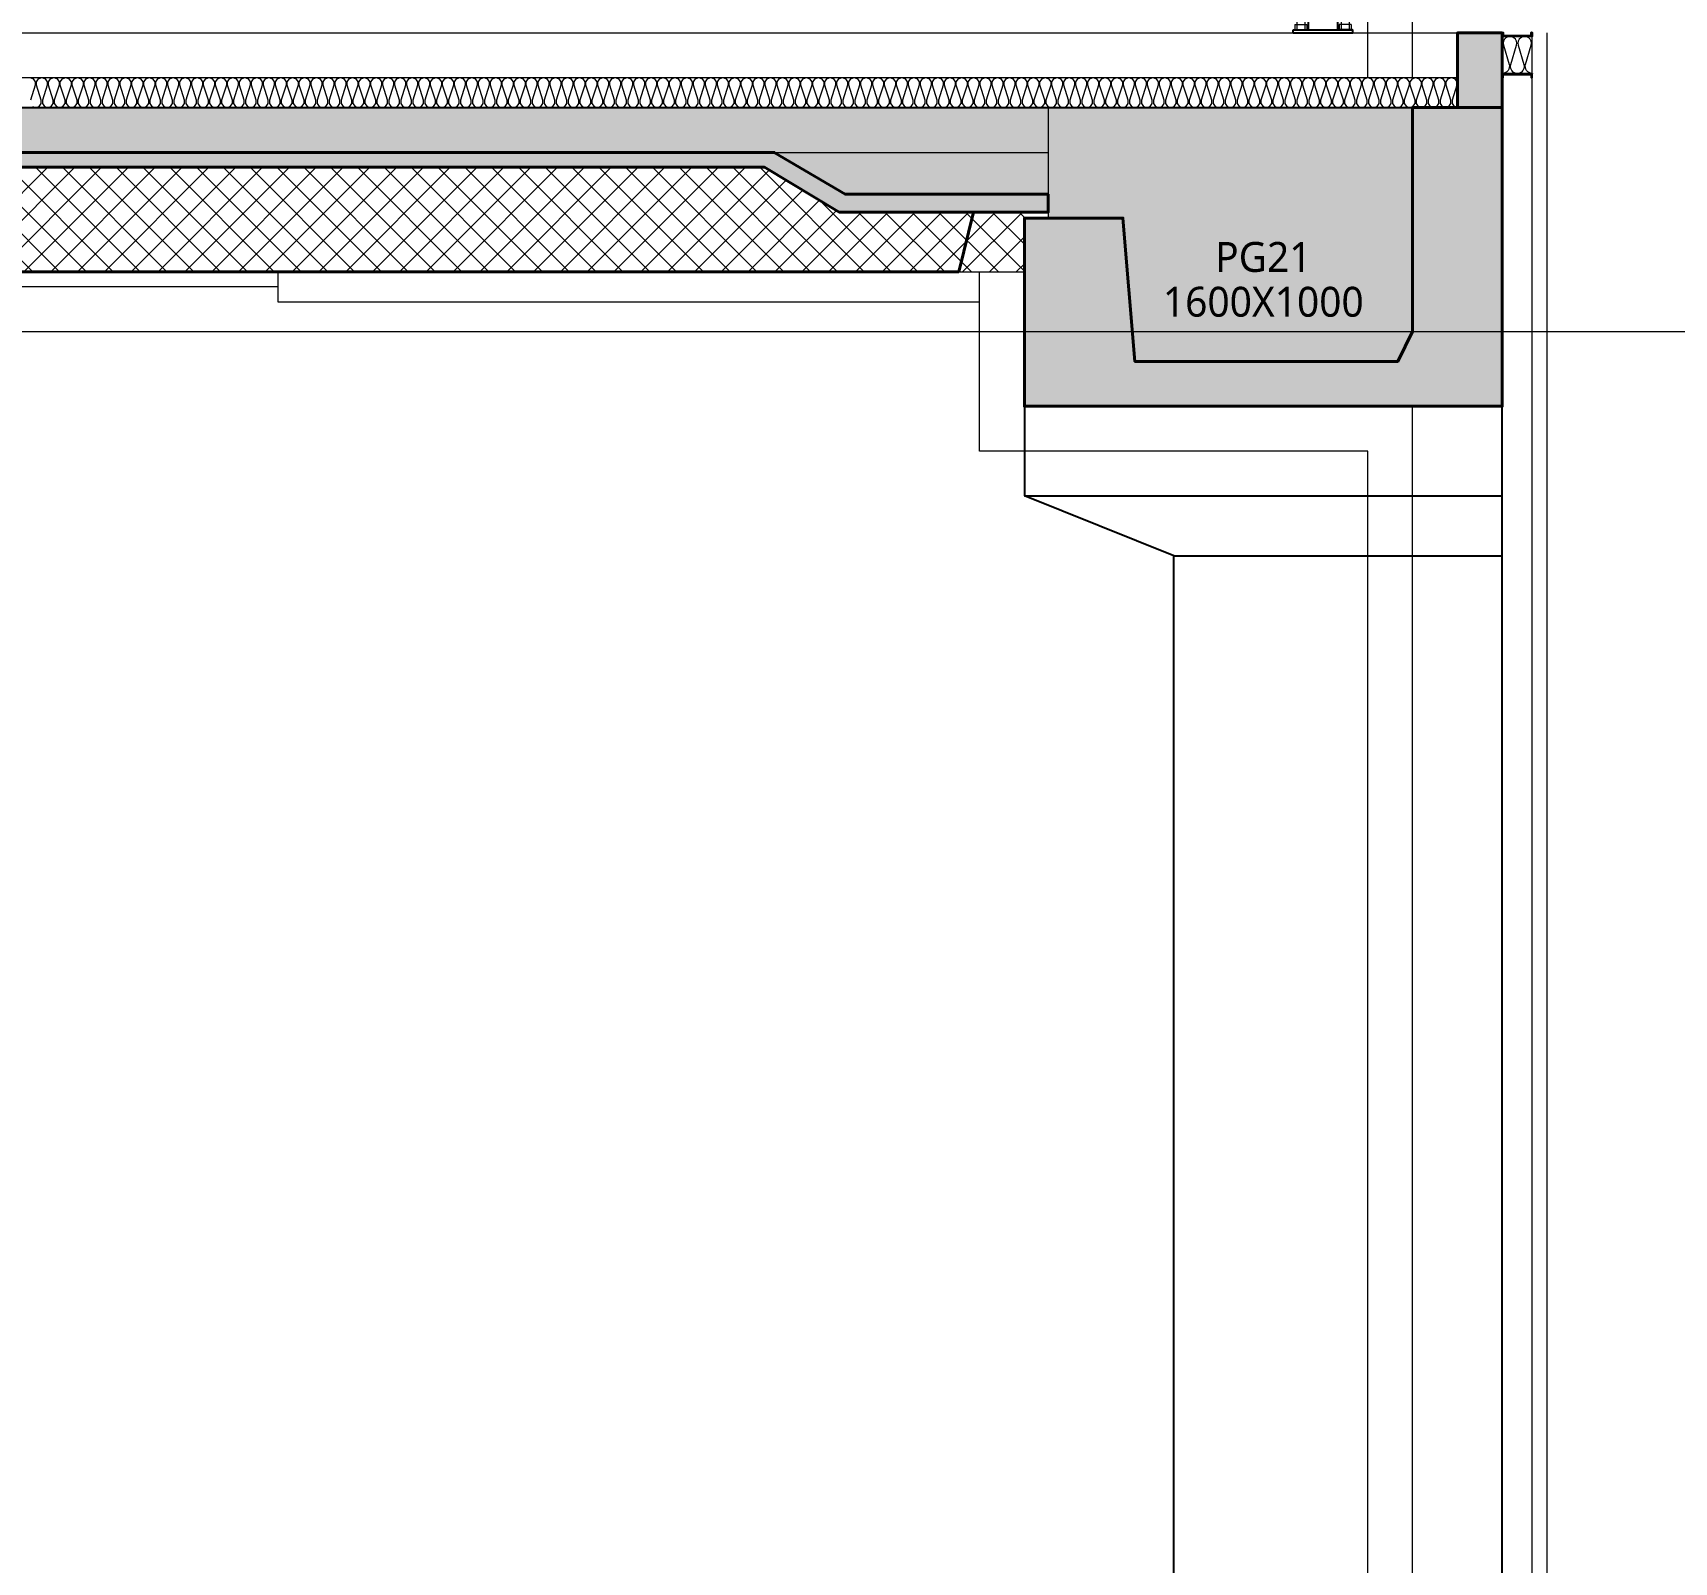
# Model space of a CAD drawing. Header units: millimetres. Extents: x 0 to 420000, y 0 to 297000.
# Drawn here: x 283593 to 289088, y 173381 to 178500 of the extents above; entities that cross this region are included whole.
import ezdxf
from ezdxf.enums import TextEntityAlignment as Align

# ---------------------------------------------------------------- set-up
doc = ezdxf.new("R2010")
doc.units = ezdxf.units.MM
doc.linetypes.add('CEN', pattern=[62, 60, -1, 0, -1])
doc.linetypes.add('HIDDEN', pattern=[0.375, 0.25, -0.125])
for name, color, linetype, lineweight in [('A-AXIS-LINE', 1, 'CEN', 15), ('A-CONC-LIN1', 2, 'Continuous', 40), ('A-CONC-LIN2', 7, 'Continuous', 25), ('A-ELEV-LIN2', 7, 'Continuous', 25), ('A-ELEV-LIN3', 8, 'Continuous', 18), ('A-WAXM-PANL', 6, 'Continuous', 20), ('A-XXXX-FIN2', 6, 'Continuous', 20), ('A-XXXX-INSL1', 15, 'Continuous', 18), ('A-XXXX-INSL2', 8, 'Continuous', 18), ('A-XXXX-STL', 3, 'Continuous', 25)]:
    doc.layers.add(name, color=color, linetype=linetype, lineweight=lineweight)
for name, color, linetype in [('A-CONC-SOLD', 253, 'CEN'), ('A-ELEV-PATT', 252, 'Continuous'), ('A-XXXX-SOLD', 252, 'Continuous')]:
    doc.layers.add(name, color=color, linetype=linetype)
doc.layers.add('A-XXXX-NPLT', color=144, linetype='Continuous', lineweight=15, plot=False)
doc.styles.add('맑은고딕', font='')
doc.styles.get('맑은고딕').set_extended_font_data('Malgun Gothic')

# ---------------------------------------------------------------- blocks, each defined once
blk = doc.blocks.new('axis(220316)')
at = {"layer": 'A-AXIS-LINE', "ltscale": 1000}
blk.add_line((4631788.1, -422118.7), (4955413.1, -422118.7), dxfattribs=at)
blk = doc.blocks.new('PG21')
at = {"layer": 'A-CONC-SOLD'}
h = blk.add_hatch(color=256, dxfattribs=at)
h.dxf.hatch_style = 1
h.paths.add_polyline_path([(4800500.6, -238068.7), (4802100.6, -238068.7), (4802100.6, -237068.7), (4801800.6, -237068.7), (4801800.6, -237818.7), (4801750.6, -237918.7), (4800870.6, -237918.7), (4800830.6, -237438.7), (4800500.6, -237438.7)])
h = blk.add_hatch(color=256, dxfattribs=at)
h.dxf.hatch_style = 1
h.paths.add_polyline_path([(4800580.6, -237068.7), (4800580.6, -237438.7), (4800830.6, -237438.7), (4800870.6, -237918.7), (4801750.6, -237918.7), (4801800.6, -237818.7), (4801800.6, -237068.7)])
at = {"layer": 'A-CONC-LIN1'}
blk.add_lwpolyline([(4802100.6, -237068.7), (4802100.6, -238068.7), (4800500.6, -238068.7), (4800500.6, -237438.7), (4800830.6, -237438.7), (4800870.6, -237918.7), (4801750.6, -237918.7), (4801800.6, -237818.7), (4801800.6, -237068.7), (4802100.6, -237068.7)], dxfattribs=at)
at = {"layer": 'A-CONC-LIN2'}
blk.add_line((4800580.6, -237068.7), (4801800.6, -237068.7), dxfattribs=at)
at = {"layer": 'A-XXXX-NPLT'}
blk.add_lwpolyline([(4800500.6, -237438.7), (4800500.6, -238068.7), (4802100.6, -238068.7), (4802100.6, -237068.7), (4800580.6, -237068.7), (4800580.6, -237438.7), (4800500.6, -237438.7)], dxfattribs=at)
at = {"layer": 'A-XXXX-NPLT', "style": '맑은고딕'}
for s, p in [('PG21', (4801300.6, -237568.7)), ('1600X1000', (4801300.6, -237718.7))]:
    blk.add_text(s, height=100, dxfattribs=at).set_placement(p, align=Align.MIDDLE)
blk = doc.blocks.new('층간방화')
at = {"layer": 'A-XXXX-SOLD', "ltscale": 0.5}
h = blk.add_hatch(dxfattribs=at)
h.set_pattern_fill('블럭단면', color=256)
h.set_pattern_definition([(45, (-3966029.7908, -207540.3616), (-0.70710678119, 0.70710678119), []), (135, (-3966029.7908, -207540.3616), (-0.70710678119, -0.70710678119), [])])
h.paths.add_polyline_path([(0, -11.8), (0, 1.2), (-3, 1.2), (-3, -8.8), (-97, -8.8), (-97, 1.2), (-100, 1.2), (-100, -11.8)])
h.paths.add_polyline_path([(0, -136.8), (0, -149.8), (-3, -149.8), (-3, -139.8), (-97, -139.8), (-97, -149.8), (-100, -149.8), (-100, -136.8)])
at = {"layer": 'A-ELEV-PATT', "color": 5}
for points in [[(0, -11.8), (0, 1.2), (-3, 1.2), (-3, -8.8), (-97, -8.8), (-97, 1.2), (-100, 1.2), (-100, -11.8)], [(0, -136.8), (0, -149.8), (-3, -149.8), (-3, -139.8), (-97, -139.8), (-97, -149.8), (-100, -149.8), (-100, -136.8)]]:
    blk.add_lwpolyline(points, close=True, dxfattribs=at)
at = {"layer": 'A-XXXX-INSL2'}
blk.add_lwpolyline([(-100, -135.6, 0.509267), (-78.1, -105.6), (-97.1, -41.8, -1.37259), (-53.4, -41.8), (-72.3, -105.6, 1.37259), (-28.6, -105.6), (-47.6, -41.8, -1.37259), (-3.9, -41.8), (-22.8, -105.6, 0.509267), (-1, -135.6)], format="xyb", dxfattribs=at)
at = {"layer": 'A-XXXX-STL', "linetype": 'HIDDEN', "ltscale": 0.1}
blk.add_lwpolyline([(47, 0), (47, 1.2), (-1.2, 1.2), (-1.2, -135.6), (-100, -135.6), (-100, -136.8), (0, -136.8), (0, 0)], close=True, dxfattribs=at)
blk = doc.blocks.new('PS2(횡)')
at = {"layer": 'A-CONC-SOLD'}
h = blk.add_hatch(color=256, dxfattribs=at)
h.dxf.hatch_style = 1
h.paths.add_polyline_path([(1020, 0), (1020, -290), (1700, -290), (1937.4, -150), (9062.6, -150), (9300, -290), (9980, -290), (9980, 0)])
h = blk.add_hatch(color=256, dxfattribs=at)
h.dxf.hatch_style = 1
h.paths.add_polyline_path([(9980, -290), (9980, -350), (9280, -350), (9030, -200), (1970, -200), (1720, -350), (1020, -350), (1020, -290), (1700, -290), (1937.4, -150), (9062.6, -150), (9300, -290)])
at = {"layer": 'A-XXXX-INSL2'}
h = blk.add_hatch(dxfattribs=at)
h.set_pattern_fill('ANSI37', color=256, scale=20)
h.set_pattern_definition([(45, (-244012.5, -188500), (-44.90128, 44.90128), []), (135, (-244012.5, -188500), (-44.90128, -44.90128), [])])
h.paths.add_polyline_path([(1100, -550), (9900, -550), (9900, -350), (9280, -350), (9030, -200), (1970, -200), (1720, -350), (1100, -350)])
at = {"layer": 'A-CONC-LIN1', "color": 2}
for p, q in [((9680, -550), (9730, -350)), ((1320, -550), (9680, -550))]:
    blk.add_line(p, q, dxfattribs=at)
blk.add_lwpolyline([(9980, -290), (9980, -350), (9280, -350), (9030, -200), (1970, -200), (1720, -350), (1020, -350), (1020, -290), (1700, -290), (1937.4, -150), (9062.6, -150), (9300, -290)], close=True, dxfattribs=at)
at = {"layer": 'A-CONC-LIN2'}
blk.add_line((1020, 0), (9980, 0), dxfattribs=at)
at = {"layer": 'A-XXXX-INSL2'}
blk.add_line((9680, -550), (9900, -550), dxfattribs=at)
at = {"layer": 'A-XXXX-NPLT'}
blk.add_line((9062.6, -150), (9980, -150), dxfattribs=at)
blk = doc.blocks.new('횡3층')
at = {"layer": 'A-CONC-SOLD'}
h = blk.add_hatch(color=256, dxfattribs=at)
h.dxf.hatch_style = 1
h.paths.add_polyline_path([(4890100.6, -237068.7), (4889950.6, -237068.7), (4889950.6, -237318.7), (4890100.6, -237318.7)])
at = {"layer": 'A-CONC-LIN1'}
blk.add_lwpolyline([(4889950.6, -237318.7), (4889950.6, -237068.7), (4890100.6, -237068.7), (4890100.6, -237318.7)], dxfattribs=at)
at = {"layer": 'A-ELEV-LIN2'}
for p, q in [((4888500.6, -238318.7), (4890100.6, -238318.7)), ((4888500.6, -238318.7), (4888500.6, -238618.7)), ((4890100.6, -247068.7), (4890100.6, -238318.7)), ((4888500.6, -238618.7), (4890100.6, -238618.7)), ((4889000.6, -238818.7), (4888500.6, -238618.7)), ((4889000.6, -238818.7), (4890100.6, -238818.7)), ((4889000.6, -247068.7), (4889000.6, -238818.7))]:
    blk.add_line(p, q, dxfattribs=at)
at = {"layer": 'A-WAXM-PANL'}
for p, q in [((4890200.6, -247068.7), (4890200.6, -237068.7)), ((4890250.6, -247068.7), (4890250.6, -237068.7))]:
    blk.add_line(p, q, dxfattribs=at)
at = {"layer": 'A-XXXX-FIN2'}
blk.add_line((4757250.6, -237068.7), (4889950.6, -237068.7), dxfattribs=at)
at = {"layer": 'A-XXXX-INSL1'}
for points in [[(4886000.6, -237918.7), (4879750.6, -237918.7), (4879750.6, -238368.7), (4879197, -238368.7), (4879117, -237788.7), (4878084.1, -237788.7), (4878004.1, -238368.7), (4877450.6, -238368.7), (4877450.6, -237918.7), (4868750.6, -237918.7), (4868750.6, -238368.7), (4868197, -238368.7), (4868117, -237788.7), (4867084.1, -237788.7), (4867004.1, -238368.7), (4866450.6, -238368.7), (4866450.6, -237918.7), (4857750.6, -237918.7)], [(4886000.6, -237868.7), (4886000.6, -237968.7), (4888350.6, -237968.7)], [(4889650.6, -247218.7), (4889650.6, -238468.7), (4888350.6, -238468.7), (4888350.6, -237868.7)], [(4889800.6, -247218.7), (4889800.6, -238318.7), (4888500.6, -238318.7), (4888500.6, -237868.7)]]:
    blk.add_lwpolyline(points, dxfattribs=at)
at = {"layer": 'A-XXXX-INSL2'}
blk.add_line((4757250.6, -237218.7), (4889950.6, -237218.7), dxfattribs=at)
for points in [[(4885170.6, -237218.7), (4885181.6, -237222.7), (4885188.6, -237232.7), (4885188.6, -237243.7), (4885172.6, -237293.7)], [(4885179.6, -237314.7), (4885190.6, -237318.7), (4885201.6, -237314.7), (4885208.6, -237304.7), (4885208.6, -237293.7), (4885192.6, -237243.7), (4885192.6, -237232.7), (4885199.6, -237222.7), (4885210.6, -237218.7), (4885221.6, -237222.7), (4885228.6, -237232.7), (4885228.6, -237243.7), (4885212.6, -237293.7), (4885212.6, -237304.7), (4885219.6, -237314.7), (4885230.6, -237318.7), (4885241.6, -237314.7), (4885248.6, -237304.7), (4885248.6, -237293.7), (4885232.6, -237243.7), (4885232.6, -237232.7), (4885239.6, -237222.7), (4885250.6, -237218.7), (4885261.6, -237222.7), (4885268.6, -237232.7), (4885268.6, -237243.7), (4885252.6, -237293.7), (4885252.6, -237304.7), (4885259.6, -237314.7), (4885270.6, -237318.7), (4885281.6, -237314.7), (4885288.6, -237304.7), (4885288.6, -237293.7), (4885272.6, -237243.7), (4885272.6, -237232.7), (4885279.6, -237222.7), (4885290.6, -237218.7), (4885301.6, -237222.7), (4885308.6, -237232.7), (4885308.6, -237243.7), (4885292.6, -237293.7), (4885292.6, -237304.7), (4885299.6, -237314.7), (4885310.6, -237318.7), (4885321.6, -237314.7), (4885328.6, -237304.7), (4885328.6, -237293.7), (4885312.6, -237243.7), (4885312.6, -237232.7), (4885319.6, -237222.7), (4885330.6, -237218.7), (4885341.6, -237222.7), (4885348.6, -237232.7), (4885348.6, -237243.7), (4885332.6, -237293.7), (4885332.6, -237304.7), (4885339.6, -237314.7), (4885350.6, -237318.7), (4885361.6, -237314.7), (4885368.6, -237304.7), (4885368.6, -237293.7), (4885352.6, -237243.7), (4885352.6, -237232.7), (4885359.6, -237222.7), (4885370.6, -237218.7), (4885381.6, -237222.7), (4885388.6, -237232.7), (4885388.6, -237243.7), (4885372.6, -237293.7), (4885372.6, -237304.7), (4885379.6, -237314.7), (4885390.6, -237318.7), (4885401.6, -237314.7), (4885408.6, -237304.7), (4885408.6, -237293.7), (4885392.6, -237243.7), (4885392.6, -237232.7), (4885399.6, -237222.7), (4885410.6, -237218.7), (4885421.6, -237222.7), (4885428.6, -237232.7), (4885428.6, -237243.7), (4885412.6, -237293.7), (4885412.6, -237304.7), (4885419.6, -237314.7), (4885430.6, -237318.7), (4885441.6, -237314.7), (4885448.6, -237304.7), (4885448.6, -237293.7), (4885432.6, -237243.7), (4885432.6, -237232.7), (4885439.6, -237222.7), (4885450.6, -237218.7), (4885461.6, -237222.7), (4885468.6, -237232.7), (4885468.6, -237243.7), (4885452.6, -237293.7), (4885452.6, -237304.7), (4885459.6, -237314.7), (4885470.6, -237318.7), (4885481.6, -237314.7), (4885488.6, -237304.7), (4885488.6, -237293.7), (4885472.6, -237243.7), (4885472.6, -237232.7), (4885479.6, -237222.7), (4885490.6, -237218.7), (4885501.6, -237222.7), (4885508.6, -237232.7), (4885508.6, -237243.7), (4885492.6, -237293.7), (4885492.6, -237304.7), (4885499.6, -237314.7), (4885510.6, -237318.7), (4885521.6, -237314.7), (4885528.6, -237304.7), (4885528.6, -237293.7), (4885512.6, -237243.7), (4885512.6, -237232.7), (4885519.6, -237222.7), (4885530.6, -237218.7), (4885541.6, -237222.7), (4885548.6, -237232.7), (4885548.6, -237243.7), (4885532.6, -237293.7), (4885532.6, -237304.7), (4885539.6, -237314.7), (4885550.6, -237318.7), (4885561.6, -237314.7), (4885568.6, -237304.7), (4885568.6, -237293.7), (4885552.6, -237243.7), (4885552.6, -237232.7), (4885559.6, -237222.7), (4885570.6, -237218.7), (4885581.6, -237222.7), (4885588.6, -237232.7), (4885588.6, -237243.7), (4885572.6, -237293.7), (4885572.6, -237304.7), (4885579.6, -237314.7), (4885590.6, -237318.7), (4885601.6, -237314.7), (4885608.6, -237304.7), (4885608.6, -237293.7), (4885592.6, -237243.7), (4885592.6, -237232.7), (4885599.6, -237222.7), (4885610.6, -237218.7), (4885621.6, -237222.7), (4885628.6, -237232.7), (4885628.6, -237243.7), (4885612.6, -237293.7), (4885612.6, -237304.7), (4885619.6, -237314.7), (4885630.6, -237318.7), (4885641.6, -237314.7), (4885648.6, -237304.7), (4885648.6, -237293.7), (4885632.6, -237243.7), (4885632.6, -237232.7), (4885639.6, -237222.7), (4885650.6, -237218.7), (4885661.6, -237222.7), (4885668.6, -237232.7), (4885668.6, -237243.7), (4885652.6, -237293.7), (4885652.6, -237304.7), (4885659.6, -237314.7), (4885670.6, -237318.7), (4885681.6, -237314.7), (4885688.6, -237304.7), (4885688.6, -237293.7), (4885672.6, -237243.7), (4885672.6, -237232.7), (4885679.6, -237222.7), (4885690.6, -237218.7), (4885701.6, -237222.7), (4885708.6, -237232.7), (4885708.6, -237243.7), (4885692.6, -237293.7), (4885692.6, -237304.7), (4885699.6, -237314.7), (4885710.6, -237318.7), (4885721.6, -237314.7), (4885728.6, -237304.7), (4885728.6, -237293.7), (4885712.6, -237243.7), (4885712.6, -237232.7), (4885719.6, -237222.7), (4885730.6, -237218.7), (4885741.6, -237222.7), (4885748.6, -237232.7), (4885748.6, -237243.7), (4885732.6, -237293.7), (4885732.6, -237304.7), (4885739.6, -237314.7), (4885750.6, -237318.7), (4885761.6, -237314.7), (4885768.6, -237304.7), (4885768.6, -237293.7), (4885752.6, -237243.7), (4885752.6, -237232.7), (4885759.6, -237222.7), (4885770.6, -237218.7), (4885781.6, -237222.7), (4885788.6, -237232.7), (4885788.6, -237243.7), (4885772.6, -237293.7), (4885772.6, -237304.7), (4885779.6, -237314.7), (4885790.6, -237318.7), (4885801.6, -237314.7), (4885808.6, -237304.7), (4885808.6, -237293.7), (4885792.6, -237243.7), (4885792.6, -237232.7), (4885799.6, -237222.7), (4885810.6, -237218.7), (4885821.6, -237222.7), (4885828.6, -237232.7), (4885828.6, -237243.7), (4885812.6, -237293.7), (4885812.6, -237304.7), (4885819.6, -237314.7), (4885830.6, -237318.7), (4885841.6, -237314.7), (4885848.6, -237304.7), (4885848.6, -237293.7), (4885832.6, -237243.7), (4885832.6, -237232.7), (4885839.6, -237222.7), (4885850.6, -237218.7), (4885861.6, -237222.7), (4885868.6, -237232.7), (4885868.6, -237243.7), (4885852.6, -237293.7), (4885852.6, -237304.7), (4885859.6, -237314.7), (4885870.6, -237318.7), (4885881.6, -237314.7), (4885888.6, -237304.7), (4885888.6, -237293.7), (4885872.6, -237243.7), (4885872.6, -237232.7), (4885879.6, -237222.7), (4885890.6, -237218.7), (4885901.6, -237222.7), (4885908.6, -237232.7), (4885908.6, -237243.7), (4885892.6, -237293.7), (4885892.6, -237304.7), (4885899.6, -237314.7), (4885910.6, -237318.7), (4885921.6, -237314.7), (4885928.6, -237304.7), (4885928.6, -237293.7), (4885912.6, -237243.7), (4885912.6, -237232.7), (4885919.6, -237222.7), (4885930.6, -237218.7), (4885941.6, -237222.7), (4885948.6, -237232.7), (4885948.6, -237243.7), (4885932.6, -237293.7), (4885932.6, -237304.7), (4885939.6, -237314.7), (4885950.6, -237318.7), (4885961.6, -237314.7), (4885968.6, -237304.7), (4885968.6, -237293.7), (4885952.6, -237243.7), (4885952.6, -237232.7), (4885959.6, -237222.7), (4885970.6, -237218.7), (4885981.6, -237222.7), (4885988.6, -237232.7), (4885988.6, -237243.7), (4885972.6, -237293.7), (4885972.6, -237304.7), (4885979.6, -237314.7), (4885990.6, -237318.7), (4886001.6, -237314.7), (4886008.6, -237304.7), (4886008.6, -237293.7), (4885992.6, -237243.7), (4885992.6, -237232.7), (4885999.6, -237222.7), (4886010.6, -237218.7), (4886021.6, -237222.7), (4886028.6, -237232.7), (4886028.6, -237243.7), (4886012.6, -237293.7), (4886012.6, -237304.7), (4886019.6, -237314.7), (4886030.6, -237318.7), (4886041.6, -237314.7), (4886048.6, -237304.7), (4886048.6, -237293.7), (4886032.6, -237243.7), (4886032.6, -237232.7), (4886039.6, -237222.7), (4886050.6, -237218.7), (4886061.6, -237222.7), (4886068.6, -237232.7), (4886068.6, -237243.7), (4886052.6, -237293.7), (4886052.6, -237304.7), (4886059.6, -237314.7), (4886070.6, -237318.7), (4886081.6, -237314.7), (4886088.6, -237304.7), (4886088.6, -237293.7), (4886072.6, -237243.7), (4886072.6, -237232.7), (4886079.6, -237222.7), (4886090.6, -237218.7), (4886101.6, -237222.7), (4886108.6, -237232.7), (4886108.6, -237243.7), (4886092.6, -237293.7), (4886092.6, -237304.7), (4886099.6, -237314.7), (4886110.6, -237318.7), (4886121.6, -237314.7), (4886128.6, -237304.7), (4886128.6, -237293.7), (4886112.6, -237243.7), (4886112.6, -237232.7), (4886119.6, -237222.7), (4886130.6, -237218.7), (4886141.6, -237222.7), (4886148.6, -237232.7), (4886148.6, -237243.7), (4886132.6, -237293.7), (4886132.6, -237304.7), (4886139.6, -237314.7), (4886150.6, -237318.7), (4886161.6, -237314.7), (4886168.6, -237304.7), (4886168.6, -237293.7), (4886152.6, -237243.7), (4886152.6, -237232.7), (4886159.6, -237222.7), (4886170.6, -237218.7), (4886181.6, -237222.7), (4886188.6, -237232.7), (4886188.6, -237243.7), (4886172.6, -237293.7), (4886172.6, -237304.7), (4886179.6, -237314.7), (4886190.6, -237318.7), (4886201.6, -237314.7), (4886208.6, -237304.7), (4886208.6, -237293.7), (4886192.6, -237243.7), (4886192.6, -237232.7), (4886199.6, -237222.7), (4886210.6, -237218.7), (4886221.6, -237222.7), (4886228.6, -237232.7), (4886228.6, -237243.7), (4886212.6, -237293.7), (4886212.6, -237304.7), (4886219.6, -237314.7), (4886230.6, -237318.7), (4886241.6, -237314.7), (4886248.6, -237304.7), (4886248.6, -237293.7), (4886232.6, -237243.7), (4886232.6, -237232.7), (4886239.6, -237222.7), (4886250.6, -237218.7), (4886261.6, -237222.7), (4886268.6, -237232.7), (4886268.6, -237243.7), (4886252.6, -237293.7), (4886252.6, -237304.7), (4886259.6, -237314.7), (4886270.6, -237318.7), (4886281.6, -237314.7), (4886288.6, -237304.7), (4886288.6, -237293.7), (4886272.6, -237243.7), (4886272.6, -237232.7), (4886279.6, -237222.7), (4886290.6, -237218.7), (4886301.6, -237222.7), (4886308.6, -237232.7), (4886308.6, -237243.7), (4886292.6, -237293.7), (4886292.6, -237304.7), (4886299.6, -237314.7), (4886310.6, -237318.7), (4886321.6, -237314.7), (4886328.6, -237304.7), (4886328.6, -237293.7), (4886312.6, -237243.7), (4886312.6, -237232.7), (4886319.6, -237222.7), (4886330.6, -237218.7), (4886341.6, -237222.7), (4886348.6, -237232.7), (4886348.6, -237243.7), (4886332.6, -237293.7), (4886332.6, -237304.7), (4886339.6, -237314.7), (4886350.6, -237318.7), (4886361.6, -237314.7), (4886368.6, -237304.7), (4886368.6, -237293.7), (4886352.6, -237243.7), (4886352.6, -237232.7), (4886359.6, -237222.7), (4886370.6, -237218.7), (4886381.6, -237222.7), (4886388.6, -237232.7), (4886388.6, -237243.7), (4886372.6, -237293.7), (4886372.6, -237304.7), (4886379.6, -237314.7), (4886390.6, -237318.7), (4886401.6, -237314.7), (4886408.6, -237304.7), (4886408.6, -237293.7), (4886392.6, -237243.7), (4886392.6, -237232.7), (4886399.6, -237222.7), (4886410.6, -237218.7), (4886421.6, -237222.7), (4886428.6, -237232.7), (4886428.6, -237243.7), (4886412.6, -237293.7), (4886412.6, -237304.7), (4886419.6, -237314.7), (4886430.6, -237318.7), (4886441.6, -237314.7), (4886448.6, -237304.7), (4886448.6, -237293.7), (4886432.6, -237243.7), (4886432.6, -237232.7), (4886439.6, -237222.7), (4886450.6, -237218.7), (4886461.6, -237222.7), (4886468.6, -237232.7), (4886468.6, -237243.7), (4886452.6, -237293.7), (4886452.6, -237304.7), (4886459.6, -237314.7), (4886470.6, -237318.7), (4886481.6, -237314.7), (4886488.6, -237304.7), (4886488.6, -237293.7), (4886472.6, -237243.7), (4886472.6, -237232.7), (4886479.6, -237222.7), (4886490.6, -237218.7), (4886501.6, -237222.7), (4886508.6, -237232.7), (4886508.6, -237243.7), (4886492.6, -237293.7), (4886492.6, -237304.7), (4886499.6, -237314.7), (4886510.6, -237318.7), (4886521.6, -237314.7), (4886528.6, -237304.7), (4886528.6, -237293.7), (4886512.6, -237243.7), (4886512.6, -237232.7), (4886519.6, -237222.7), (4886530.6, -237218.7), (4886541.6, -237222.7), (4886548.6, -237232.7), (4886548.6, -237243.7), (4886532.6, -237293.7), (4886532.6, -237304.7), (4886539.6, -237314.7), (4886550.6, -237318.7), (4886561.6, -237314.7), (4886568.6, -237304.7), (4886568.6, -237293.7), (4886552.6, -237243.7), (4886552.6, -237232.7), (4886559.6, -237222.7), (4886570.6, -237218.7), (4886581.6, -237222.7), (4886588.6, -237232.7), (4886588.6, -237243.7), (4886572.6, -237293.7), (4886572.6, -237304.7), (4886579.6, -237314.7), (4886590.6, -237318.7), (4886601.6, -237314.7), (4886608.6, -237304.7), (4886608.6, -237293.7), (4886592.6, -237243.7), (4886592.6, -237232.7), (4886599.6, -237222.7), (4886610.6, -237218.7), (4886621.6, -237222.7), (4886628.6, -237232.7), (4886628.6, -237243.7), (4886612.6, -237293.7), (4886612.6, -237304.7), (4886619.6, -237314.7), (4886630.6, -237318.7), (4886641.6, -237314.7), (4886648.6, -237304.7), (4886648.6, -237293.7), (4886632.6, -237243.7), (4886632.6, -237232.7), (4886639.6, -237222.7), (4886650.6, -237218.7), (4886661.6, -237222.7), (4886668.6, -237232.7), (4886668.6, -237243.7), (4886652.6, -237293.7), (4886652.6, -237304.7), (4886659.6, -237314.7), (4886670.6, -237318.7), (4886681.6, -237314.7), (4886688.6, -237304.7), (4886688.6, -237293.7), (4886672.6, -237243.7), (4886672.6, -237232.7), (4886679.6, -237222.7), (4886690.6, -237218.7), (4886701.6, -237222.7), (4886708.6, -237232.7), (4886708.6, -237243.7), (4886692.6, -237293.7), (4886692.6, -237304.7), (4886699.6, -237314.7), (4886710.6, -237318.7), (4886721.6, -237314.7), (4886728.6, -237304.7), (4886728.6, -237293.7), (4886712.6, -237243.7), (4886712.6, -237232.7), (4886719.6, -237222.7), (4886730.6, -237218.7), (4886741.6, -237222.7), (4886748.6, -237232.7), (4886748.6, -237243.7), (4886732.6, -237293.7), (4886732.6, -237304.7), (4886739.6, -237314.7), (4886750.6, -237318.7), (4886761.6, -237314.7), (4886768.6, -237304.7), (4886768.6, -237293.7), (4886752.6, -237243.7), (4886752.6, -237232.7), (4886759.6, -237222.7), (4886770.6, -237218.7), (4886781.6, -237222.7), (4886788.6, -237232.7), (4886788.6, -237243.7), (4886772.6, -237293.7), (4886772.6, -237304.7), (4886779.6, -237314.7), (4886790.6, -237318.7), (4886801.6, -237314.7), (4886808.6, -237304.7), (4886808.6, -237293.7), (4886792.6, -237243.7), (4886792.6, -237232.7), (4886799.6, -237222.7), (4886810.6, -237218.7), (4886821.6, -237222.7), (4886828.6, -237232.7), (4886828.6, -237243.7), (4886812.6, -237293.7), (4886812.6, -237304.7), (4886819.6, -237314.7), (4886830.6, -237318.7), (4886841.6, -237314.7), (4886848.6, -237304.7), (4886848.6, -237293.7), (4886832.6, -237243.7), (4886832.6, -237232.7), (4886839.6, -237222.7), (4886850.6, -237218.7), (4886861.6, -237222.7), (4886868.6, -237232.7), (4886868.6, -237243.7), (4886852.6, -237293.7), (4886852.6, -237304.7), (4886859.6, -237314.7), (4886870.6, -237318.7), (4886881.6, -237314.7), (4886888.6, -237304.7), (4886888.6, -237293.7), (4886872.6, -237243.7), (4886872.6, -237232.7), (4886879.6, -237222.7), (4886890.6, -237218.7), (4886901.6, -237222.7), (4886908.6, -237232.7), (4886908.6, -237243.7), (4886892.6, -237293.7), (4886892.6, -237304.7), (4886899.6, -237314.7), (4886910.6, -237318.7), (4886921.6, -237314.7), (4886928.6, -237304.7), (4886928.6, -237293.7), (4886912.6, -237243.7), (4886912.6, -237232.7), (4886919.6, -237222.7), (4886930.6, -237218.7), (4886941.6, -237222.7), (4886948.6, -237232.7), (4886948.6, -237243.7), (4886932.6, -237293.7), (4886932.6, -237304.7), (4886939.6, -237314.7), (4886950.6, -237318.7), (4886961.6, -237314.7), (4886968.6, -237304.7), (4886968.6, -237293.7), (4886952.6, -237243.7), (4886952.6, -237232.7), (4886959.6, -237222.7), (4886970.6, -237218.7), (4886981.6, -237222.7), (4886988.6, -237232.7), (4886988.6, -237243.7), (4886972.6, -237293.7), (4886972.6, -237304.7), (4886979.6, -237314.7), (4886990.6, -237318.7), (4887001.6, -237314.7), (4887008.6, -237304.7), (4887008.6, -237293.7), (4886992.6, -237243.7), (4886992.6, -237232.7), (4886999.6, -237222.7), (4887010.6, -237218.7), (4887021.6, -237222.7), (4887028.6, -237232.7), (4887028.6, -237243.7), (4887012.6, -237293.7), (4887012.6, -237304.7), (4887019.6, -237314.7), (4887030.6, -237318.7), (4887041.6, -237314.7), (4887048.6, -237304.7), (4887048.6, -237293.7), (4887032.6, -237243.7), (4887032.6, -237232.7), (4887039.6, -237222.7), (4887050.6, -237218.7), (4887061.6, -237222.7), (4887068.6, -237232.7), (4887068.6, -237243.7), (4887052.6, -237293.7), (4887052.6, -237304.7), (4887059.6, -237314.7), (4887070.6, -237318.7), (4887081.6, -237314.7), (4887088.6, -237304.7), (4887088.6, -237293.7), (4887072.6, -237243.7), (4887072.6, -237232.7), (4887079.6, -237222.7), (4887090.6, -237218.7), (4887101.6, -237222.7), (4887108.6, -237232.7), (4887108.6, -237243.7), (4887092.6, -237293.7), (4887092.6, -237304.7), (4887099.6, -237314.7), (4887110.6, -237318.7), (4887121.6, -237314.7), (4887128.6, -237304.7), (4887128.6, -237293.7), (4887112.6, -237243.7), (4887112.6, -237232.7), (4887119.6, -237222.7), (4887130.6, -237218.7), (4887141.6, -237222.7), (4887148.6, -237232.7), (4887148.6, -237243.7), (4887132.6, -237293.7), (4887132.6, -237304.7), (4887139.6, -237314.7), (4887150.6, -237318.7), (4887161.6, -237314.7), (4887168.6, -237304.7), (4887168.6, -237293.7), (4887152.6, -237243.7), (4887152.6, -237232.7), (4887159.6, -237222.7), (4887170.6, -237218.7), (4887181.6, -237222.7), (4887188.6, -237232.7), (4887188.6, -237243.7), (4887172.6, -237293.7), (4887172.6, -237304.7), (4887179.6, -237314.7), (4887190.6, -237318.7), (4887201.6, -237314.7), (4887208.6, -237304.7), (4887208.6, -237293.7), (4887192.6, -237243.7), (4887192.6, -237232.7), (4887199.6, -237222.7), (4887210.6, -237218.7), (4887221.6, -237222.7), (4887228.6, -237232.7), (4887228.6, -237243.7), (4887212.6, -237293.7), (4887212.6, -237304.7), (4887219.6, -237314.7), (4887230.6, -237318.7), (4887241.6, -237314.7), (4887248.6, -237304.7), (4887248.6, -237293.7), (4887232.6, -237243.7), (4887232.6, -237232.7), (4887239.6, -237222.7), (4887250.6, -237218.7), (4887261.6, -237222.7), (4887268.6, -237232.7), (4887268.6, -237243.7), (4887252.6, -237293.7), (4887252.6, -237304.7), (4887259.6, -237314.7), (4887270.6, -237318.7), (4887281.6, -237314.7), (4887288.6, -237304.7), (4887288.6, -237293.7), (4887272.6, -237243.7), (4887272.6, -237232.7), (4887279.6, -237222.7), (4887290.6, -237218.7), (4887301.6, -237222.7), (4887308.6, -237232.7), (4887308.6, -237243.7), (4887292.6, -237293.7), (4887292.6, -237304.7), (4887299.6, -237314.7), (4887310.6, -237318.7), (4887321.6, -237314.7), (4887328.6, -237304.7), (4887328.6, -237293.7), (4887312.6, -237243.7), (4887312.6, -237232.7), (4887319.6, -237222.7), (4887330.6, -237218.7), (4887341.6, -237222.7), (4887348.6, -237232.7), (4887348.6, -237243.7), (4887332.6, -237293.7), (4887332.6, -237304.7), (4887339.6, -237314.7), (4887350.6, -237318.7), (4887361.6, -237314.7), (4887368.6, -237304.7), (4887368.6, -237293.7), (4887352.6, -237243.7), (4887352.6, -237232.7), (4887359.6, -237222.7), (4887370.6, -237218.7), (4887381.6, -237222.7), (4887388.6, -237232.7), (4887388.6, -237243.7), (4887372.6, -237293.7), (4887372.6, -237304.7), (4887379.6, -237314.7), (4887390.6, -237318.7), (4887401.6, -237314.7), (4887408.6, -237304.7), (4887408.6, -237293.7), (4887392.6, -237243.7), (4887392.6, -237232.7), (4887399.6, -237222.7), (4887410.6, -237218.7), (4887421.6, -237222.7), (4887428.6, -237232.7), (4887428.6, -237243.7), (4887412.6, -237293.7), (4887412.6, -237304.7), (4887419.6, -237314.7), (4887430.6, -237318.7), (4887441.6, -237314.7), (4887448.6, -237304.7), (4887448.6, -237293.7), (4887432.6, -237243.7), (4887432.6, -237232.7), (4887439.6, -237222.7), (4887450.6, -237218.7), (4887461.6, -237222.7), (4887468.6, -237232.7), (4887468.6, -237243.7), (4887452.6, -237293.7), (4887452.6, -237304.7), (4887459.6, -237314.7), (4887470.6, -237318.7), (4887481.6, -237314.7), (4887488.6, -237304.7), (4887488.6, -237293.7), (4887472.6, -237243.7), (4887472.6, -237232.7), (4887479.6, -237222.7), (4887490.6, -237218.7), (4887501.6, -237222.7), (4887508.6, -237232.7), (4887508.6, -237243.7), (4887492.6, -237293.7), (4887492.6, -237304.7), (4887499.6, -237314.7), (4887510.6, -237318.7), (4887521.6, -237314.7), (4887528.6, -237304.7), (4887528.6, -237293.7), (4887512.6, -237243.7), (4887512.6, -237232.7), (4887519.6, -237222.7), (4887530.6, -237218.7), (4887541.6, -237222.7), (4887548.6, -237232.7), (4887548.6, -237243.7), (4887532.6, -237293.7), (4887532.6, -237304.7), (4887539.6, -237314.7), (4887550.6, -237318.7), (4887561.6, -237314.7), (4887568.6, -237304.7), (4887568.6, -237293.7), (4887552.6, -237243.7), (4887552.6, -237232.7), (4887559.6, -237222.7), (4887570.6, -237218.7), (4887581.6, -237222.7), (4887588.6, -237232.7), (4887588.6, -237243.7), (4887572.6, -237293.7), (4887572.6, -237304.7), (4887579.6, -237314.7), (4887590.6, -237318.7), (4887601.6, -237314.7), (4887608.6, -237304.7), (4887608.6, -237293.7), (4887592.6, -237243.7), (4887592.6, -237232.7), (4887599.6, -237222.7), (4887610.6, -237218.7), (4887621.6, -237222.7), (4887628.6, -237232.7), (4887628.6, -237243.7), (4887612.6, -237293.7), (4887612.6, -237304.7), (4887619.6, -237314.7), (4887630.6, -237318.7), (4887641.6, -237314.7), (4887648.6, -237304.7), (4887648.6, -237293.7), (4887632.6, -237243.7), (4887632.6, -237232.7), (4887639.6, -237222.7), (4887650.6, -237218.7), (4887661.6, -237222.7), (4887668.6, -237232.7), (4887668.6, -237243.7), (4887652.6, -237293.7), (4887652.6, -237304.7), (4887659.6, -237314.7), (4887670.6, -237318.7), (4887681.6, -237314.7), (4887688.6, -237304.7), (4887688.6, -237293.7), (4887672.6, -237243.7), (4887672.6, -237232.7), (4887679.6, -237222.7), (4887690.6, -237218.7), (4887701.6, -237222.7), (4887708.6, -237232.7), (4887708.6, -237243.7), (4887692.6, -237293.7), (4887692.6, -237304.7), (4887699.6, -237314.7), (4887710.6, -237318.7), (4887721.6, -237314.7), (4887728.6, -237304.7), (4887728.6, -237293.7), (4887712.6, -237243.7), (4887712.6, -237232.7), (4887719.6, -237222.7), (4887730.6, -237218.7), (4887741.6, -237222.7), (4887748.6, -237232.7), (4887748.6, -237243.7), (4887732.6, -237293.7), (4887732.6, -237304.7), (4887739.6, -237314.7), (4887750.6, -237318.7), (4887761.6, -237314.7), (4887768.6, -237304.7), (4887768.6, -237293.7), (4887752.6, -237243.7), (4887752.6, -237232.7), (4887759.6, -237222.7), (4887770.6, -237218.7), (4887781.6, -237222.7), (4887788.6, -237232.7), (4887788.6, -237243.7), (4887772.6, -237293.7), (4887772.6, -237304.7), (4887779.6, -237314.7), (4887790.6, -237318.7), (4887801.6, -237314.7), (4887808.6, -237304.7), (4887808.6, -237293.7), (4887792.6, -237243.7), (4887792.6, -237232.7), (4887799.6, -237222.7), (4887810.6, -237218.7), (4887821.6, -237222.7), (4887828.6, -237232.7), (4887828.6, -237243.7), (4887812.6, -237293.7), (4887812.6, -237304.7), (4887819.6, -237314.7), (4887830.6, -237318.7), (4887841.6, -237314.7), (4887848.6, -237304.7), (4887848.6, -237293.7), (4887832.6, -237243.7), (4887832.6, -237232.7), (4887839.6, -237222.7), (4887850.6, -237218.7), (4887861.6, -237222.7), (4887868.6, -237232.7), (4887868.6, -237243.7), (4887852.6, -237293.7), (4887852.6, -237304.7), (4887859.6, -237314.7), (4887870.6, -237318.7), (4887881.6, -237314.7), (4887888.6, -237304.7), (4887888.6, -237293.7), (4887872.6, -237243.7), (4887872.6, -237232.7), (4887879.6, -237222.7), (4887890.6, -237218.7), (4887901.6, -237222.7), (4887908.6, -237232.7), (4887908.6, -237243.7), (4887892.6, -237293.7), (4887892.6, -237304.7), (4887899.6, -237314.7), (4887910.6, -237318.7), (4887921.6, -237314.7), (4887928.6, -237304.7), (4887928.6, -237293.7), (4887912.6, -237243.7), (4887912.6, -237232.7), (4887919.6, -237222.7), (4887930.6, -237218.7), (4887941.6, -237222.7), (4887948.6, -237232.7), (4887948.6, -237243.7), (4887932.6, -237293.7), (4887932.6, -237304.7), (4887939.6, -237314.7), (4887950.6, -237318.7), (4887961.6, -237314.7), (4887968.6, -237304.7), (4887968.6, -237293.7), (4887952.6, -237243.7), (4887952.6, -237232.7), (4887959.6, -237222.7), (4887970.6, -237218.7), (4887981.6, -237222.7), (4887988.6, -237232.7), (4887988.6, -237243.7), (4887972.6, -237293.7), (4887972.6, -237304.7), (4887979.6, -237314.7), (4887990.6, -237318.7), (4888001.6, -237314.7), (4888008.6, -237304.7), (4888008.6, -237293.7), (4887992.6, -237243.7), (4887992.6, -237232.7), (4887999.6, -237222.7), (4888010.6, -237218.7), (4888021.6, -237222.7), (4888028.6, -237232.7), (4888028.6, -237243.7), (4888012.6, -237293.7), (4888012.6, -237304.7), (4888019.6, -237314.7), (4888030.6, -237318.7), (4888041.6, -237314.7), (4888048.6, -237304.7), (4888048.6, -237293.7), (4888032.6, -237243.7), (4888032.6, -237232.7), (4888039.6, -237222.7), (4888050.6, -237218.7), (4888061.6, -237222.7), (4888068.6, -237232.7), (4888068.6, -237243.7), (4888052.6, -237293.7), (4888052.6, -237304.7), (4888059.6, -237314.7), (4888070.6, -237318.7), (4888081.6, -237314.7), (4888088.6, -237304.7), (4888088.6, -237293.7), (4888072.6, -237243.7), (4888072.6, -237232.7), (4888079.6, -237222.7), (4888090.6, -237218.7), (4888101.6, -237222.7), (4888108.6, -237232.7), (4888108.6, -237243.7), (4888092.6, -237293.7), (4888092.6, -237304.7), (4888099.6, -237314.7), (4888110.6, -237318.7), (4888121.6, -237314.7), (4888128.6, -237304.7), (4888128.6, -237293.7), (4888112.6, -237243.7), (4888112.6, -237232.7), (4888119.6, -237222.7), (4888130.6, -237218.7), (4888141.6, -237222.7), (4888148.6, -237232.7), (4888148.6, -237243.7), (4888132.6, -237293.7), (4888132.6, -237304.7), (4888139.6, -237314.7), (4888150.6, -237318.7), (4888161.6, -237314.7), (4888168.6, -237304.7), (4888168.6, -237293.7), (4888152.6, -237243.7), (4888152.6, -237232.7), (4888159.6, -237222.7), (4888170.6, -237218.7), (4888181.6, -237222.7), (4888188.6, -237232.7), (4888188.6, -237243.7), (4888172.6, -237293.7), (4888172.6, -237304.7), (4888179.6, -237314.7), (4888190.6, -237318.7), (4888201.6, -237314.7), (4888208.6, -237304.7), (4888208.6, -237293.7), (4888192.6, -237243.7), (4888192.6, -237232.7), (4888199.6, -237222.7), (4888210.6, -237218.7), (4888221.6, -237222.7), (4888228.6, -237232.7), (4888228.6, -237243.7), (4888212.6, -237293.7), (4888212.6, -237304.7), (4888219.6, -237314.7), (4888230.6, -237318.7), (4888241.6, -237314.7), (4888248.6, -237304.7), (4888248.6, -237293.7), (4888232.6, -237243.7), (4888232.6, -237232.7), (4888239.6, -237222.7), (4888250.6, -237218.7), (4888261.6, -237222.7), (4888268.6, -237232.7), (4888268.6, -237243.7), (4888252.6, -237293.7), (4888252.6, -237304.7), (4888259.6, -237314.7), (4888270.6, -237318.7), (4888281.6, -237314.7), (4888288.6, -237304.7), (4888288.6, -237293.7), (4888272.6, -237243.7), (4888272.6, -237232.7), (4888279.6, -237222.7), (4888290.6, -237218.7), (4888301.6, -237222.7), (4888308.6, -237232.7), (4888308.6, -237243.7), (4888292.6, -237293.7), (4888292.6, -237304.7), (4888299.6, -237314.7), (4888310.6, -237318.7), (4888321.6, -237314.7), (4888328.6, -237304.7), (4888328.6, -237293.7), (4888312.6, -237243.7), (4888312.6, -237232.7), (4888319.6, -237222.7), (4888330.6, -237218.7), (4888341.6, -237222.7), (4888348.6, -237232.7), (4888348.6, -237243.7), (4888332.6, -237293.7), (4888332.6, -237304.7), (4888339.6, -237314.7), (4888350.6, -237318.7), (4888361.6, -237314.7), (4888368.6, -237304.7), (4888368.6, -237293.7), (4888352.6, -237243.7), (4888352.6, -237232.7), (4888359.6, -237222.7), (4888370.6, -237218.7), (4888381.6, -237222.7), (4888388.6, -237232.7), (4888388.6, -237243.7), (4888372.6, -237293.7), (4888372.6, -237304.7), (4888379.6, -237314.7), (4888390.6, -237318.7), (4888401.6, -237314.7), (4888408.6, -237304.7), (4888408.6, -237293.7), (4888392.6, -237243.7), (4888392.6, -237232.7), (4888399.6, -237222.7), (4888410.6, -237218.7), (4888421.6, -237222.7), (4888428.6, -237232.7), (4888428.6, -237243.7), (4888412.6, -237293.7), (4888412.6, -237304.7), (4888419.6, -237314.7), (4888430.6, -237318.7), (4888441.6, -237314.7), (4888448.6, -237304.7), (4888448.6, -237293.7), (4888432.6, -237243.7), (4888432.6, -237232.7), (4888439.6, -237222.7), (4888450.6, -237218.7), (4888461.6, -237222.7), (4888468.6, -237232.7), (4888468.6, -237243.7), (4888452.6, -237293.7), (4888452.6, -237304.7), (4888459.6, -237314.7), (4888470.6, -237318.7), (4888481.6, -237314.7), (4888488.6, -237304.7), (4888488.6, -237293.7), (4888472.6, -237243.7), (4888472.6, -237232.7), (4888479.6, -237222.7), (4888490.6, -237218.7), (4888501.6, -237222.7), (4888508.6, -237232.7), (4888508.6, -237243.7), (4888492.6, -237293.7), (4888492.6, -237304.7), (4888499.6, -237314.7), (4888510.6, -237318.7), (4888521.6, -237314.7), (4888528.6, -237304.7), (4888528.6, -237293.7), (4888512.6, -237243.7), (4888512.6, -237232.7), (4888519.6, -237222.7), (4888530.6, -237218.7), (4888541.6, -237222.7), (4888548.6, -237232.7), (4888548.6, -237243.7), (4888532.6, -237293.7), (4888532.6, -237304.7), (4888539.6, -237314.7), (4888550.6, -237318.7), (4888561.6, -237314.7), (4888568.6, -237304.7), (4888568.6, -237293.7), (4888552.6, -237243.7), (4888552.6, -237232.7), (4888559.6, -237222.7), (4888570.6, -237218.7), (4888581.6, -237222.7), (4888588.6, -237232.7), (4888588.6, -237243.7), (4888572.6, -237293.7), (4888572.6, -237304.7), (4888579.6, -237314.7), (4888590.6, -237318.7), (4888601.6, -237314.7), (4888608.6, -237304.7), (4888608.6, -237293.7), (4888592.6, -237243.7), (4888592.6, -237232.7), (4888599.6, -237222.7), (4888610.6, -237218.7), (4888621.6, -237222.7), (4888628.6, -237232.7), (4888628.6, -237243.7), (4888612.6, -237293.7), (4888612.6, -237304.7), (4888619.6, -237314.7), (4888630.6, -237318.7), (4888641.6, -237314.7), (4888648.6, -237304.7), (4888648.6, -237293.7), (4888632.6, -237243.7), (4888632.6, -237232.7), (4888639.6, -237222.7), (4888650.6, -237218.7), (4888661.6, -237222.7), (4888668.6, -237232.7), (4888668.6, -237243.7), (4888652.6, -237293.7), (4888652.6, -237304.7), (4888659.6, -237314.7), (4888670.6, -237318.7), (4888681.6, -237314.7), (4888688.6, -237304.7), (4888688.6, -237293.7), (4888672.6, -237243.7), (4888672.6, -237232.7), (4888679.6, -237222.7), (4888690.6, -237218.7), (4888701.6, -237222.7), (4888708.6, -237232.7), (4888708.6, -237243.7), (4888692.6, -237293.7), (4888692.6, -237304.7), (4888699.6, -237314.7), (4888710.6, -237318.7), (4888721.6, -237314.7), (4888728.6, -237304.7), (4888728.6, -237293.7), (4888712.6, -237243.7), (4888712.6, -237232.7), (4888719.6, -237222.7), (4888730.6, -237218.7), (4888741.6, -237222.7), (4888748.6, -237232.7), (4888748.6, -237243.7), (4888732.6, -237293.7), (4888732.6, -237304.7), (4888739.6, -237314.7), (4888750.6, -237318.7), (4888761.6, -237314.7), (4888768.6, -237304.7), (4888768.6, -237293.7), (4888752.6, -237243.7), (4888752.6, -237232.7), (4888759.6, -237222.7), (4888770.6, -237218.7), (4888781.6, -237222.7), (4888788.6, -237232.7), (4888788.6, -237243.7), (4888772.6, -237293.7), (4888772.6, -237304.7), (4888779.6, -237314.7), (4888790.6, -237318.7), (4888801.6, -237314.7), (4888808.6, -237304.7), (4888808.6, -237293.7), (4888792.6, -237243.7), (4888792.6, -237232.7), (4888799.6, -237222.7), (4888810.6, -237218.7), (4888821.6, -237222.7), (4888828.6, -237232.7), (4888828.6, -237243.7), (4888812.6, -237293.7), (4888812.6, -237304.7), (4888819.6, -237314.7), (4888830.6, -237318.7), (4888841.6, -237314.7), (4888848.6, -237304.7), (4888848.6, -237293.7), (4888832.6, -237243.7), (4888832.6, -237232.7), (4888839.6, -237222.7), (4888850.6, -237218.7), (4888861.6, -237222.7), (4888868.6, -237232.7), (4888868.6, -237243.7), (4888852.6, -237293.7), (4888852.6, -237304.7), (4888859.6, -237314.7), (4888870.6, -237318.7), (4888881.6, -237314.7), (4888888.6, -237304.7), (4888888.6, -237293.7), (4888872.6, -237243.7), (4888872.6, -237232.7), (4888879.6, -237222.7), (4888890.6, -237218.7), (4888901.6, -237222.7), (4888908.6, -237232.7), (4888908.6, -237243.7), (4888892.6, -237293.7), (4888892.6, -237304.7), (4888899.6, -237314.7), (4888910.6, -237318.7), (4888921.6, -237314.7), (4888928.6, -237304.7), (4888928.6, -237293.7), (4888912.6, -237243.7), (4888912.6, -237232.7), (4888919.6, -237222.7), (4888930.6, -237218.7), (4888941.6, -237222.7), (4888948.6, -237232.7), (4888948.6, -237243.7), (4888932.6, -237293.7), (4888932.6, -237304.7), (4888939.6, -237314.7), (4888950.6, -237318.7), (4888961.6, -237314.7), (4888968.6, -237304.7), (4888968.6, -237293.7), (4888952.6, -237243.7), (4888952.6, -237232.7), (4888959.6, -237222.7), (4888970.6, -237218.7), (4888981.6, -237222.7), (4888988.6, -237232.7), (4888988.6, -237243.7), (4888972.6, -237293.7), (4888972.6, -237304.7), (4888979.6, -237314.7), (4888990.6, -237318.7), (4889001.6, -237314.7), (4889008.6, -237304.7), (4889008.6, -237293.7), (4888992.6, -237243.7), (4888992.6, -237232.7), (4888999.6, -237222.7), (4889010.6, -237218.7), (4889021.6, -237222.7), (4889028.6, -237232.7), (4889028.6, -237243.7), (4889012.6, -237293.7), (4889012.6, -237304.7), (4889019.6, -237314.7), (4889030.6, -237318.7), (4889041.6, -237314.7), (4889048.6, -237304.7), (4889048.6, -237293.7), (4889032.6, -237243.7), (4889032.6, -237232.7), (4889039.6, -237222.7), (4889050.6, -237218.7), (4889061.6, -237222.7), (4889068.6, -237232.7), (4889068.6, -237243.7), (4889052.6, -237293.7), (4889052.6, -237304.7), (4889059.6, -237314.7), (4889070.6, -237318.7), (4889081.6, -237314.7), (4889088.6, -237304.7), (4889088.6, -237293.7), (4889072.6, -237243.7), (4889072.6, -237232.7), (4889079.6, -237222.7), (4889090.6, -237218.7), (4889101.6, -237222.7), (4889108.6, -237232.7), (4889108.6, -237243.7), (4889092.6, -237293.7), (4889092.6, -237304.7), (4889099.6, -237314.7), (4889110.6, -237318.7), (4889121.6, -237314.7), (4889128.6, -237304.7), (4889128.6, -237293.7), (4889112.6, -237243.7), (4889112.6, -237232.7), (4889119.6, -237222.7), (4889130.6, -237218.7), (4889141.6, -237222.7), (4889148.6, -237232.7), (4889148.6, -237243.7), (4889132.6, -237293.7), (4889132.6, -237304.7), (4889139.6, -237314.7), (4889150.6, -237318.7), (4889161.6, -237314.7), (4889168.6, -237304.7), (4889168.6, -237293.7), (4889152.6, -237243.7), (4889152.6, -237232.7), (4889159.6, -237222.7), (4889170.6, -237218.7), (4889181.6, -237222.7), (4889188.6, -237232.7), (4889188.6, -237243.7), (4889172.6, -237293.7), (4889172.6, -237304.7), (4889179.6, -237314.7), (4889190.6, -237318.7), (4889201.6, -237314.7), (4889208.6, -237304.7), (4889208.6, -237293.7), (4889192.6, -237243.7), (4889192.6, -237232.7), (4889199.6, -237222.7), (4889210.6, -237218.7), (4889221.6, -237222.7), (4889228.6, -237232.7), (4889228.6, -237243.7), (4889212.6, -237293.7), (4889212.6, -237304.7), (4889219.6, -237314.7), (4889230.6, -237318.7), (4889241.6, -237314.7), (4889248.6, -237304.7), (4889248.6, -237293.7), (4889232.6, -237243.7), (4889232.6, -237232.7), (4889239.6, -237222.7), (4889250.6, -237218.7), (4889261.6, -237222.7), (4889268.6, -237232.7), (4889268.6, -237243.7), (4889252.6, -237293.7), (4889252.6, -237304.7), (4889259.6, -237314.7), (4889270.6, -237318.7), (4889281.6, -237314.7), (4889288.6, -237304.7), (4889288.6, -237293.7), (4889272.6, -237243.7), (4889272.6, -237232.7), (4889279.6, -237222.7), (4889290.6, -237218.7), (4889301.6, -237222.7), (4889308.6, -237232.7), (4889308.6, -237243.7), (4889292.6, -237293.7), (4889292.6, -237304.7), (4889299.6, -237314.7), (4889310.6, -237318.7), (4889321.6, -237314.7), (4889328.6, -237304.7), (4889328.6, -237293.7), (4889312.6, -237243.7), (4889312.6, -237232.7), (4889319.6, -237222.7), (4889330.6, -237218.7), (4889341.6, -237222.7), (4889348.6, -237232.7), (4889348.6, -237243.7), (4889332.6, -237293.7), (4889332.6, -237304.7), (4889339.6, -237314.7), (4889350.6, -237318.7), (4889361.6, -237314.7), (4889368.6, -237304.7), (4889368.6, -237293.7), (4889352.6, -237243.7), (4889352.6, -237232.7), (4889359.6, -237222.7), (4889370.6, -237218.7), (4889381.6, -237222.7), (4889388.6, -237232.7), (4889388.6, -237243.7), (4889372.6, -237293.7), (4889372.6, -237304.7), (4889379.6, -237314.7), (4889390.6, -237318.7), (4889401.6, -237314.7), (4889408.6, -237304.7), (4889408.6, -237293.7), (4889392.6, -237243.7), (4889392.6, -237232.7), (4889399.6, -237222.7), (4889410.6, -237218.7), (4889421.6, -237222.7), (4889428.6, -237232.7), (4889428.6, -237243.7), (4889412.6, -237293.7), (4889412.6, -237304.7), (4889419.6, -237314.7), (4889430.6, -237318.7), (4889441.6, -237314.7), (4889448.6, -237304.7), (4889448.6, -237293.7), (4889432.6, -237243.7), (4889432.6, -237232.7), (4889439.6, -237222.7), (4889450.6, -237218.7), (4889461.6, -237222.7), (4889468.6, -237232.7), (4889468.6, -237243.7), (4889452.6, -237293.7), (4889452.6, -237304.7), (4889459.6, -237314.7), (4889470.6, -237318.7), (4889481.6, -237314.7), (4889488.6, -237304.7), (4889488.6, -237293.7), (4889472.6, -237243.7), (4889472.6, -237232.7), (4889479.6, -237222.7), (4889490.6, -237218.7), (4889501.6, -237222.7), (4889508.6, -237232.7), (4889508.6, -237243.7), (4889492.6, -237293.7), (4889492.6, -237304.7), (4889499.6, -237314.7), (4889510.6, -237318.7), (4889521.6, -237314.7), (4889528.6, -237304.7), (4889528.6, -237293.7), (4889512.6, -237243.7), (4889512.6, -237232.7), (4889519.6, -237222.7), (4889530.6, -237218.7), (4889541.6, -237222.7), (4889548.6, -237232.7), (4889548.6, -237243.7), (4889532.6, -237293.7), (4889532.6, -237304.7), (4889539.6, -237314.7), (4889550.6, -237318.7), (4889561.6, -237314.7), (4889568.6, -237304.7), (4889568.6, -237293.7), (4889552.6, -237243.7), (4889552.6, -237232.7), (4889559.6, -237222.7), (4889570.6, -237218.7), (4889581.6, -237222.7), (4889588.6, -237232.7), (4889588.6, -237243.7), (4889572.6, -237293.7), (4889572.6, -237304.7), (4889579.6, -237314.7), (4889590.6, -237318.7), (4889601.6, -237314.7), (4889608.6, -237304.7), (4889608.6, -237293.7), (4889592.6, -237243.7), (4889592.6, -237232.7), (4889599.6, -237222.7), (4889610.6, -237218.7), (4889621.6, -237222.7), (4889628.6, -237232.7), (4889628.6, -237243.7), (4889612.6, -237293.7), (4889612.6, -237304.7), (4889619.6, -237314.7), (4889630.6, -237318.7), (4889641.6, -237314.7), (4889648.6, -237304.7), (4889648.6, -237293.7), (4889632.6, -237243.7), (4889632.6, -237232.7), (4889639.6, -237222.7), (4889650.6, -237218.7), (4889661.6, -237222.7), (4889668.6, -237232.7), (4889668.6, -237243.7), (4889652.6, -237293.7), (4889652.6, -237304.7), (4889659.6, -237314.7), (4889670.6, -237318.7), (4889681.6, -237314.7), (4889688.6, -237304.7), (4889688.6, -237293.7), (4889672.6, -237243.7), (4889672.6, -237232.7), (4889679.6, -237222.7), (4889690.6, -237218.7), (4889701.6, -237222.7), (4889708.6, -237232.7), (4889708.6, -237243.7), (4889692.6, -237293.7), (4889692.6, -237304.7), (4889699.6, -237314.7), (4889710.6, -237318.7), (4889721.6, -237314.7), (4889728.6, -237304.7), (4889728.6, -237293.7), (4889712.6, -237243.7), (4889712.6, -237232.7), (4889719.6, -237222.7), (4889730.6, -237218.7), (4889741.6, -237222.7), (4889748.6, -237232.7), (4889748.6, -237243.7), (4889732.6, -237293.7), (4889732.6, -237304.7), (4889739.6, -237314.7), (4889750.6, -237318.7), (4889761.6, -237314.7), (4889768.6, -237304.7), (4889768.6, -237293.7), (4889752.6, -237243.7), (4889752.6, -237232.7), (4889759.6, -237222.7), (4889770.6, -237218.7), (4889781.6, -237222.7), (4889788.6, -237232.7), (4889788.6, -237243.7), (4889772.6, -237293.7), (4889772.6, -237304.7), (4889779.6, -237314.7), (4889790.6, -237318.7), (4889801.6, -237314.7), (4889808.6, -237304.7), (4889808.6, -237293.7), (4889792.6, -237243.7), (4889792.6, -237232.7), (4889799.6, -237222.7), (4889810.6, -237218.7), (4889821.6, -237222.7), (4889828.6, -237232.7), (4889828.6, -237243.7), (4889812.6, -237293.7), (4889812.6, -237304.7), (4889819.6, -237314.7), (4889830.6, -237318.7), (4889841.6, -237314.7), (4889848.6, -237304.7), (4889848.6, -237293.7), (4889832.6, -237243.7), (4889832.6, -237232.7), (4889839.6, -237222.7), (4889850.6, -237218.7), (4889861.6, -237222.7), (4889868.6, -237232.7), (4889868.6, -237243.7), (4889852.6, -237293.7), (4889852.6, -237304.7), (4889859.6, -237314.7), (4889870.6, -237318.7), (4889881.6, -237314.7), (4889888.6, -237304.7), (4889888.6, -237293.7), (4889872.6, -237243.7), (4889872.6, -237232.7), (4889879.6, -237222.7), (4889890.6, -237218.7), (4889901.6, -237222.7), (4889908.6, -237232.7), (4889908.6, -237243.7), (4889892.6, -237293.7), (4889892.6, -237304.7), (4889899.6, -237314.7), (4889910.6, -237318.7), (4889921.6, -237314.7), (4889928.6, -237304.7), (4889928.6, -237293.7), (4889912.6, -237243.7), (4889912.6, -237232.7), (4889919.6, -237222.7), (4889930.6, -237218.7), (4889941.6, -237222.7), (4889948.6, -237232.7), (4889948.6, -237243.7), (4889932.6, -237293.7), (4889932.6, -237304.7), (4889939.6, -237314.7), (4889950.6, -237318.7)]]:
    blk.add_lwpolyline(points, dxfattribs=at)
blk.add_blockref('PS2(횡)', (4878600.6, -237318.7))
at = {"layer": 'A-CONC-LIN1'}
blk.add_blockref('PG21', (88000, -250), dxfattribs=at)
at = {"layer": 'A-XXXX-INSL2', "ltscale": 0.5, "xscale": -1}
blk.add_blockref('층간방화', (4890100.6, -237068.7), dxfattribs=at)
blk = doc.blocks.new('추락방지볼라드')
at = {"layer": 'A-ELEV-LIN2'}
for p, q in [((-100, 10), (100, 10)), ((-100, 0), (-100, 10)), ((-100, 0), (100, 0)), ((100, 0), (100, 10))]:
    blk.add_line(p, q, dxfattribs=at)
for points in [[(-50, 600), (-50, 10)], [(50, 10), (50, 600)]]:
    blk.add_lwpolyline(points, dxfattribs=at)
blk.add_arc((0, 600), 50, 0, 180, dxfattribs=at)
at = {"layer": 'A-ELEV-LIN3'}
for p, q in [((-50, 210), (-80.5, 73.2)), ((50, 210), (80.5, 73.2)), ((-85.4, 73.2), (-87.8, 70.9)), ((-87.8, 71), (-60.8, 69.6)), ((-87.8, 70.9), (-87.8, 11.6)), ((-87.8, 67.3), (-60.8, 66)), ((-87.8, 63.7), (-60.8, 62.3)), ((-85.4, 73.2), (-63.2, 73.2)), ((-63.2, 73.2), (-60.8, 70.9)), ((-60.8, 70.9), (-60.8, 11.6)), ((63.2, 73.2), (60.8, 70.9)), ((87.8, 71), (60.8, 69.6)), ((60.8, 70.9), (60.8, 11.6)), ((87.8, 67.3), (60.8, 66)), ((87.8, 63.7), (60.8, 62.3)), ((85.4, 73.2), (63.2, 73.2)), ((85.4, 73.2), (87.8, 70.9)), ((87.8, 70.9), (87.8, 11.6)), ((-98.6, 11.6), (-98.6, 10)), ((-98.6, 11.6), (-50, 11.6)), ((-94.3, 28.2), (-54.3, 28.2)), ((-94.3, 28.2), (-94.3, 11.6)), ((-54.3, 28.2), (-54.3, 11.6)), ((-50, 11.6), (-50, 10)), ((50, 11.6), (50, 10)), ((98.6, 11.6), (50, 11.6)), ((94.3, 28.2), (54.3, 28.2)), ((54.3, 28.2), (54.3, 11.6)), ((94.3, 28.2), (94.3, 11.6)), ((98.6, 11.6), (98.6, 10))]:
    blk.add_line(p, q, dxfattribs=at)

msp = doc.modelspace()

# ---------------------------------------------------------------- linework, layer by layer
at = {"layer": 'A-XXXX-INSL1'}
for points in [[(288062.5, 178350), (288062.5, 187350), (286762.5, 187350), (286762.5, 187980)], [(288212.5, 178350), (288212.5, 187500), (286912.5, 187500), (286912.5, 187980)]]:
    msp.add_lwpolyline(points, dxfattribs=at)

# ---------------------------------------------------------------- block references
msp.add_blockref('추락방지볼라드', (287912.5, 178500))
at = {"layer": 'A-AXIS-LINE'}
msp.add_blockref('axis(220316)', (-4581588.1, 599618.7), dxfattribs=at)
at = {"layer": 'A-CONC-LIN1'}
msp.add_blockref('횡3층', (-4601588.1, 415568.7), dxfattribs=at)

doc.saveas('drawing.dxf')
